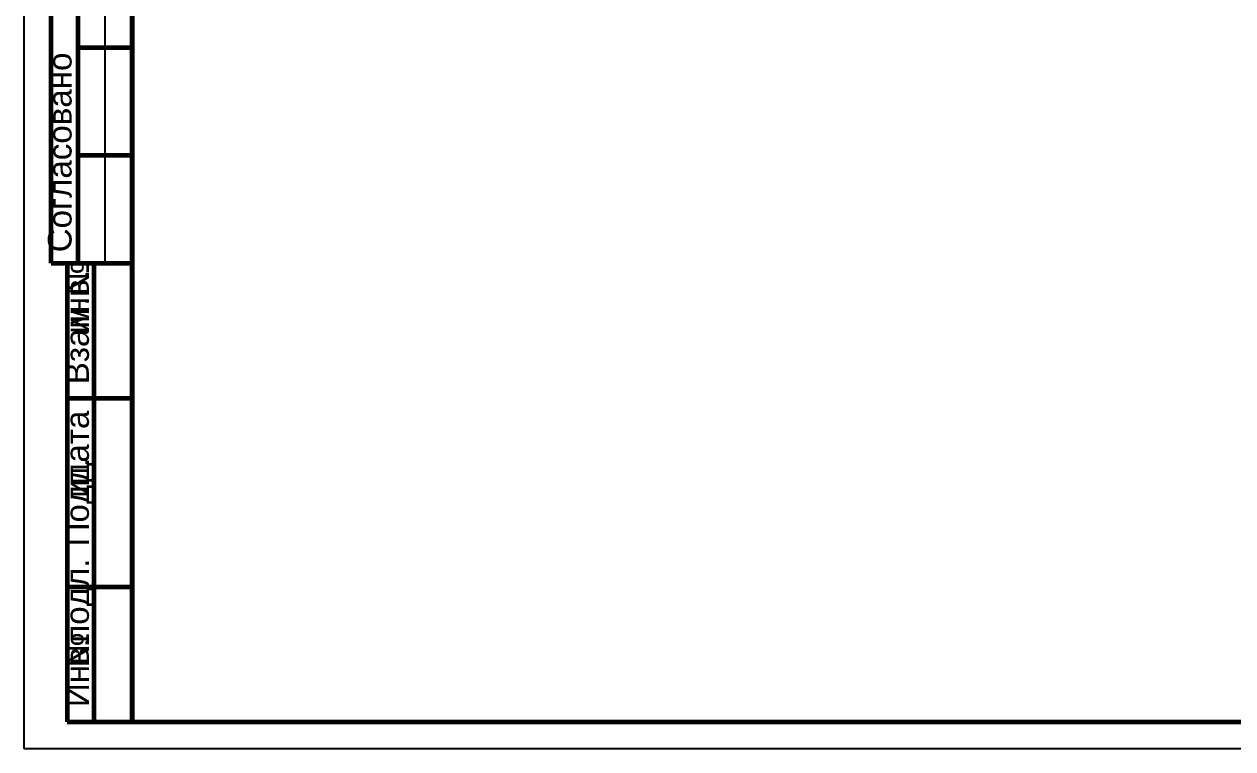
# Model space of a CAD drawing. Extents: x 8 to 21351, y 0 to 420.
# Drawn here: x 15552.9 to 15777, y 0.1 to 134.4 of the extents above; entities that cross this region are included whole.
import ezdxf

# ---------------------------------------------------------------- set-up
doc = ezdxf.new("R2010")
doc.units = 0
doc.styles.add('TEYPDFCAD_TEXT', font='arial.ttf')

msp = doc.modelspace()

# ---------------------------------------------------------------- linework, layer by layer
at = {"lineweight": 25}
for p, q in [((15552.85, 0.08), (15552.85, 419.97)), ((15567.86, 90.09), (15567.86, 155.09)), ((16146.72, 0.08), (15552.85, 0.08))]:
    msp.add_line(p, q, dxfattribs=at)
at = {"lineweight": 60}
for p, q in [((15557.85, 90.09), (15557.85, 155.09)), ((15562.84, 90.09), (15562.84, 155.09)), ((15572.85, 5.08), (15572.85, 155.09)), ((15562.84, 130.09), (15572.85, 130.09)), ((15562.84, 110.09), (15572.85, 110.09)), ((15557.85, 90.09), (15572.85, 90.09)), ((15560.85, 90.09), (15560.85, 5.08)), ((15565.85, 5.08), (15565.85, 90.09)), ((15560.85, 65.09), (15572.85, 65.09)), ((15560.85, 30.1), (15572.85, 30.1)), ((15560.85, 5.08), (15572.85, 5.08))]:
    msp.add_line(p, q, dxfattribs=at)
msp.add_lwpolyline([(15572.85, 5.08), (16141.83, 5.08), (16141.83, 415.08), (15572.85, 415.08)], close=True, dxfattribs=at)

# ---------------------------------------------------------------- texts
at = {"color": 7, "style": 'TEYPDFCAD_TEXT'}
for s, height, p in [('Согласовано', 4.3921, (15561.64, 92.1)), ('№', 4.39, (15564.85, 84.1)), ('инв.', 4.392, (15564.85, 77.02)), ('Взам.', 4.392, (15564.85, 67.65)), ('дата', 4.392, (15564.85, 49.55)), ('Подп.', 4.392, (15564.85, 37.61)), ('и', 4.39, (15564.85, 46.62)), ('подл.', 4.392, (15564.85, 19.75)), ('№', 4.39, (15564.85, 15.12)), ('Инв.', 4.392, (15564.85, 7.83))]:
    msp.add_text(s, height=height, rotation=90, dxfattribs=at).set_placement(p)

doc.saveas('drawing.dxf')
